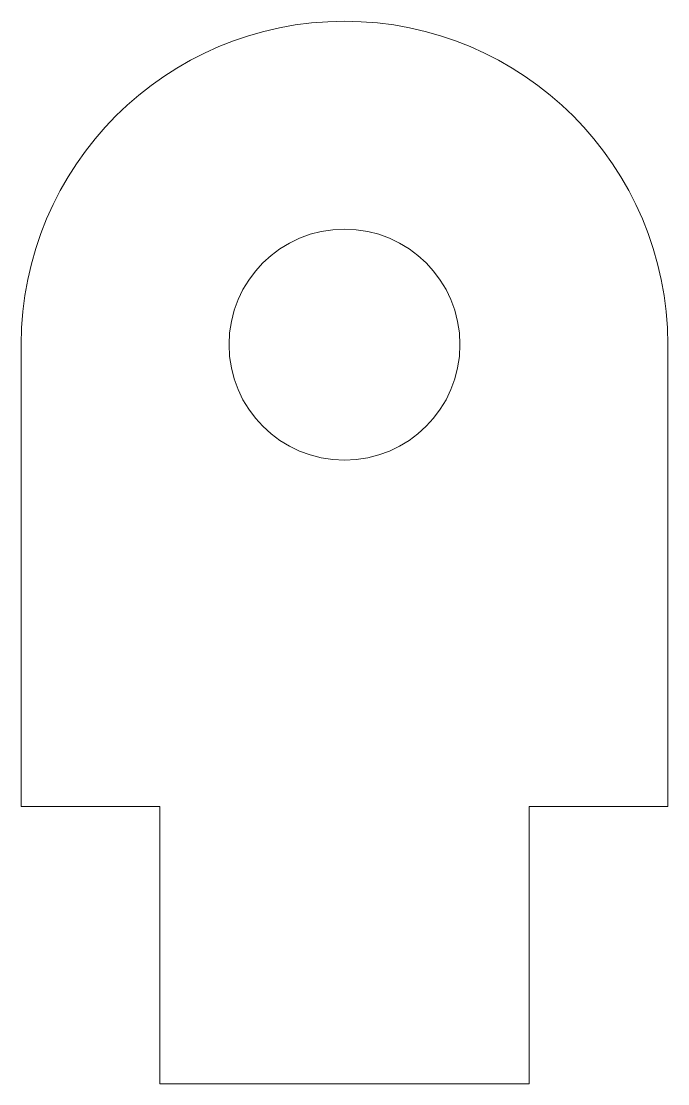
# Model space of a CAD drawing. Header units: millimetres. Extents: x -3.5 to 3.5, y -8 to 3.5.
import ezdxf

# ---------------------------------------------------------------- set-up
doc = ezdxf.new("R2010")
doc.units = ezdxf.units.MM

msp = doc.modelspace()

# ---------------------------------------------------------------- linework, layer by layer
at = {"color": 7, "linetype": 'Continuous', "lineweight": 15}
for p, q in [((-3.5, 0), (-3.5, -5)), ((3.5, -5), (3.5, 0)), ((-3.5, -5), (-2, -5)), ((-2, -5), (-2, -8)), ((2, -8), (2, -5)), ((2, -5), (3.5, -5)), ((-2, -8), (2, -8))]:
    msp.add_line(p, q, dxfattribs=at)
msp.add_circle((0, 0), 1.25, dxfattribs=at)
msp.add_arc((0, 0), 3.5, 0, 180, dxfattribs=at)

doc.saveas('drawing.dxf')
